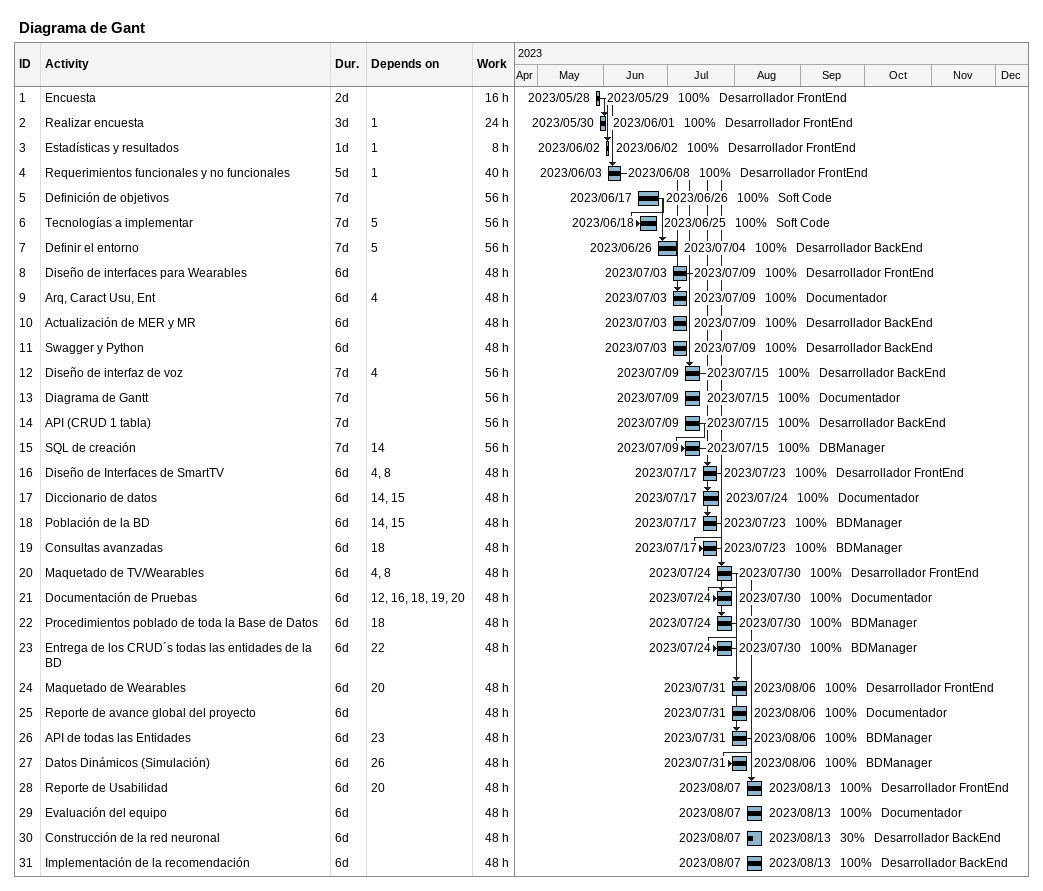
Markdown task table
Diagrama de Gant

| ID | Task | Duration | Start | Finish | Predecessors | Resources | % complete | Work (h) |
|---|---|---|---|---|---|---|---|---|
| 1 | Encuesta | 2d | 2023-05-28 | 2023-05-29 |  | Desarrollador FrontEnd | 100 | 16 |
| 2 | Realizar encuesta | 3d | 2023-05-30 | 2023-06-01 | 1 | Desarrollador FrontEnd | 100 | 24 |
| 3 | Estadísticas y resultados | 1d | 2023-06-02 | 2023-06-02 | 1 | Desarrollador FrontEnd | 100 | 8 |
| 4 | Requerimientos funcionales y no funcionales | 5d | 2023-06-03 | 2023-06-08 | 1 | Desarrollador FrontEnd | 100 | 40 |
| 5 | Definición de objetivos | 7d | 2023-06-17 | 2023-06-26 |  | Soft Code | 100 | 56 |
| 6 | Tecnologías a implementar | 7d | 2023-06-18 | 2023-06-25 | 5 | Soft Code | 100 | 56 |
| 7 | Definir el entorno | 7d | 2023-06-26 | 2023-07-04 | 5 | Desarrollador BackEnd | 100 | 56 |
| 8 | Diseño de interfaces para Wearables | 6d | 2023-07-03 | 2023-07-09 |  | Desarrollador FrontEnd | 100 | 48 |
| 9 | Arq, Caract Usu, Ent | 6d | 2023-07-03 | 2023-07-09 | 4 | Documentador | 100 | 48 |
| 10 | Actualización de MER y MR | 6d | 2023-07-03 | 2023-07-09 |  | Desarrollador BackEnd | 100 | 48 |
| 11 | Swagger y Python | 6d | 2023-07-03 | 2023-07-09 |  | Desarrollador BackEnd | 100 | 48 |
| 12 | Diseño de interfaz de voz | 7d | 2023-07-09 | 2023-07-15 | 4 | Desarrollador BackEnd | 100 | 56 |
| 13 | Diagrama de Gantt | 7d | 2023-07-09 | 2023-07-15 |  | Documentador | 100 | 56 |
| 14 | API (CRUD 1 tabla) | 7d | 2023-07-09 | 2023-07-15 |  | Desarrollador BackEnd | 100 | 56 |
| 15 | SQL de creación | 7d | 2023-07-09 | 2023-07-15 | 14 | DBManager | 100 | 56 |
| 16 | Diseño de Interfaces de SmartTV | 6d | 2023-07-17 | 2023-07-23 | 4, 8 | Desarrollador FrontEnd | 100 | 48 |
| 17 | Diccionario de datos | 6d | 2023-07-17 | 2023-07-24 | 14, 15 | Documentador | 100 | 48 |
| 18 | Población de la BD | 6d | 2023-07-17 | 2023-07-23 | 14, 15 | BDManager | 100 | 48 |
| 19 | Consultas avanzadas | 6d | 2023-07-17 | 2023-07-23 | 18 | BDManager | 100 | 48 |
| 20 | Maquetado de TV/Wearables | 6d | 2023-07-24 | 2023-07-30 | 4, 8 | Desarrollador FrontEnd | 100 | 48 |
| 21 | Documentación de Pruebas | 6d | 2023-07-24 | 2023-07-30 | 12, 16, 18, 19, 20 | Documentador | 100 | 48 |
| 22 | Procedimientos poblado de toda la Base de Datos | 6d | 2023-07-24 | 2023-07-30 | 18 | BDManager | 100 | 48 |
| 23 | Entrega de los CRUD´s todas las entidades de la BD | 6d | 2023-07-24 | 2023-07-30 | 22 | BDManager | 100 | 48 |
| 24 | Maquetado de Wearables | 6d | 2023-07-31 | 2023-08-06 | 20 | Desarrollador FrontEnd | 100 | 48 |
| 25 | Reporte de avance global del proyecto | 6d | 2023-07-31 | 2023-08-06 |  | Documentador | 100 | 48 |
| 26 | API de todas las Entidades | 6d | 2023-07-31 | 2023-08-06 | 23 | BDManager | 100 | 48 |
| 27 | Datos Dinámicos (Simulación) | 6d | 2023-07-31 | 2023-08-06 | 26 | BDManager | 100 | 48 |
| 28 | Reporte de Usabilidad | 6d | 2023-08-07 | 2023-08-13 | 20 | Desarrollador FrontEnd | 100 | 48 |
| 29 | Evaluación del equipo | 6d | 2023-08-07 | 2023-08-13 |  | Documentador | 100 | 48 |
| 30 | Construcción de la red neuronal | 6d | 2023-08-07 | 2023-08-13 |  | Desarrollador BackEnd | 30 | 48 |
| 31 | Implementación de la recomendación | 6d | 2023-08-07 | 2023-08-13 |  | Desarrollador BackEnd | 100 | 48 |
